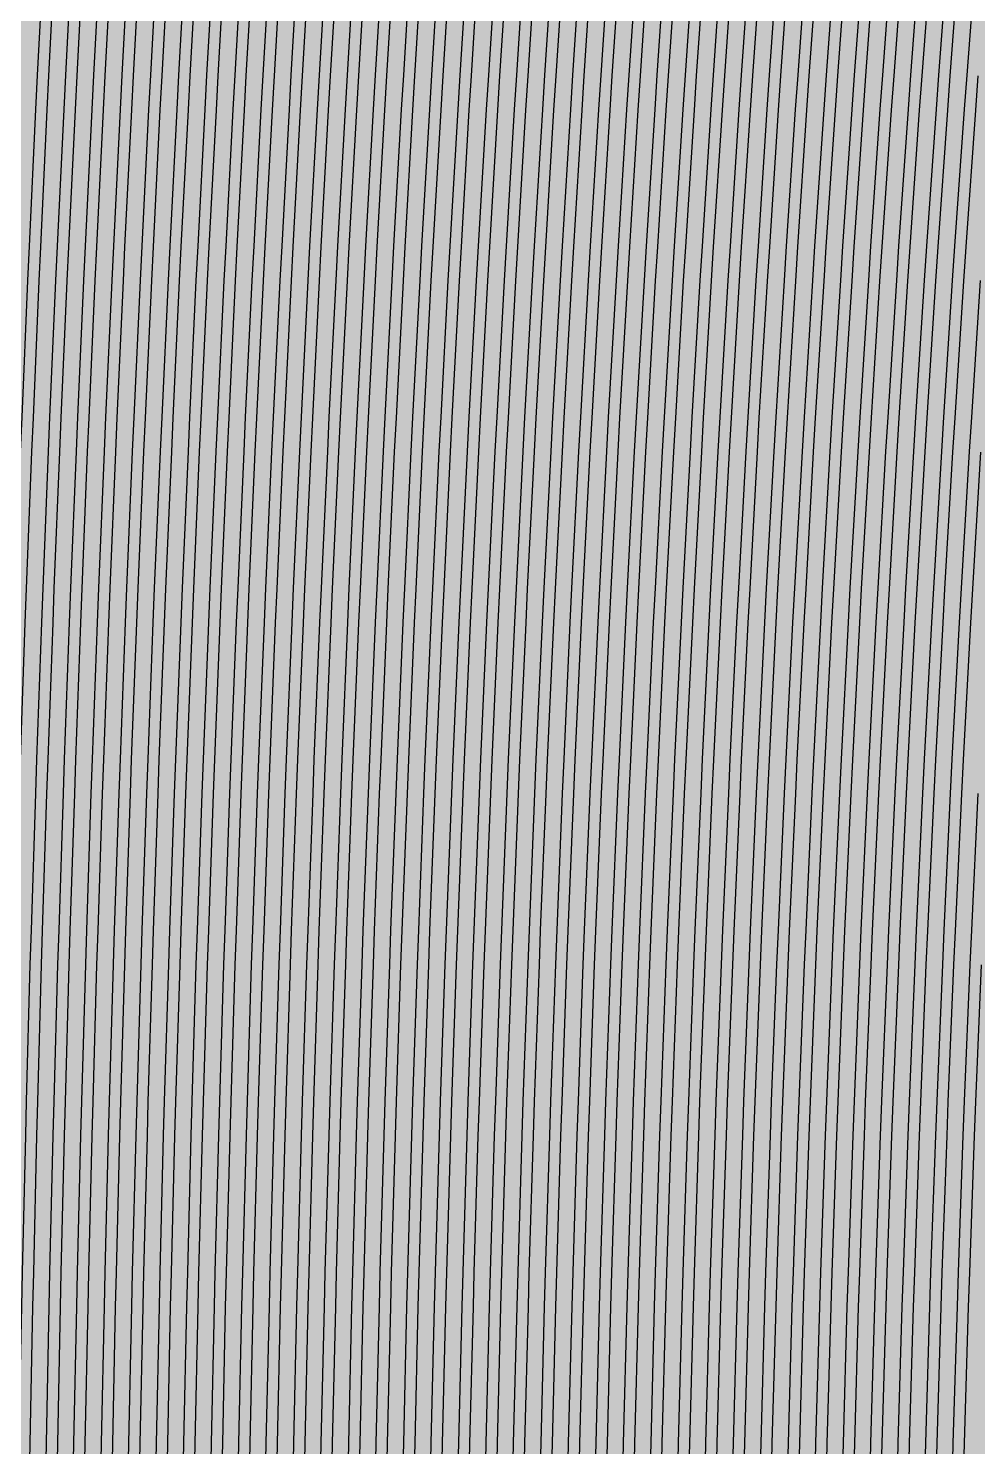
# Model space of a CAD drawing. Header units: metres. Extents: x -7220 to 10980, y -29667 to 1833.
# Drawn here: x 2229.9 to 2403.3, y -17548.6 to -17289.4 of the extents above; entities that cross this region are included whole.
import ezdxf

# ---------------------------------------------------------------- set-up
doc = ezdxf.new("R2010")
doc.units = ezdxf.units.M
doc.layers.add('Metal1', color=4, linetype='CONTINUOUS')
doc.layers.add('Polyimide', color=7, linetype='CONTINUOUS')

msp = doc.modelspace()

# ---------------------------------------------------------------- hatches: boundary and pattern name
at = {"layer": 'Polyimide'}
msp.add_hatch(color=7, dxfattribs=at).paths.add_polyline_path([(4099.45, -13861.55), (4142.64, -14152.77), (4214.18, -14438.35), (4313.36, -14715.55), (4439.24, -14981.69), (4590.59, -15234.21), (4765.97, -15470.68), (4963.68, -15688.82), (5181.82, -15886.53), (5418.29, -16061.91), (5670.81, -16213.26), (5936.95, -16339.14), (6214.15, -16438.32), (6499.73, -16509.85), (6790.95, -16553.05), (7085, -16567.5), (9980.38, -16567.5), (10058.79, -16571.35), (10136.45, -16582.87), (10212.6, -16601.95), (10286.52, -16628.4), (10357.49, -16661.96), (10424.83, -16702.32), (10487.89, -16749.09), (10546.06, -16801.81), (10598.78, -16859.98), (10645.55, -16923.04), (10685.91, -16990.38), (10719.48, -17061.35), (10745.93, -17135.27), (10765, -17211.43), (10776.52, -17289.08), (10780.38, -17367.5), (10780.38, -21957.3), (10741.61, -22012.91), (10705.97, -22070.59), (10673.58, -22130.14), (10644.53, -22191.39), (10618.92, -22254.16), (10596.82, -22318.25), (10578.3, -22383.46), (10563.41, -22449.6), (10552.21, -22516.46), (10544.72, -22583.84), (10540.97, -22651.53), (10540.97, -22719.32), (10544.72, -22787.01), (10552.21, -22854.38), (10563.41, -22921.24), (10578.3, -22987.38), (10596.82, -23052.6), (10618.92, -23116.68), (10644.53, -23179.45), (10673.58, -23240.71), (10705.97, -23300.26), (10741.61, -23357.93), (10780.38, -23413.54), (10780.38, -28667.5), (10776.52, -28745.91), (10765, -28823.57), (10745.93, -28899.73), (10719.48, -28973.65), (10685.91, -29044.62), (10645.55, -29111.96), (10598.78, -29175.01), (10546.06, -29233.19), (10487.89, -29285.91), (10424.83, -29332.68), (10357.49, -29373.04), (10286.52, -29406.6), (10212.6, -29433.05), (10136.45, -29452.13), (10058.79, -29463.65), (9980.38, -29467.5), (-6219.63, -29467.5), (-6298.04, -29463.65), (-6375.7, -29452.13), (-6451.85, -29433.05), (-6525.77, -29406.6), (-6596.74, -29373.04), (-6664.08, -29332.68), (-6727.14, -29285.91), (-6785.31, -29233.19), (-6838.03, -29175.01), (-6884.8, -29111.96), (-6925.16, -29044.62), (-6958.73, -28973.65), (-6985.18, -28899.73), (-7004.25, -28823.57), (-7015.77, -28745.91), (-7019.63, -28667.5), (-7019.63, -23426.32), (-6979.36, -23370.07), (-6942.33, -23311.63), (-6908.66, -23251.2), (-6878.45, -23188.96), (-6851.81, -23125.12), (-6828.81, -23059.88), (-6809.53, -22993.44), (-6794.04, -22926.02), (-6782.37, -22857.83), (-6774.57, -22789.09), (-6770.67, -22720.02), (-6770.67, -22650.84), (-6774.57, -22581.77), (-6782.37, -22513.03), (-6794.04, -22444.84), (-6809.53, -22377.42), (-6828.81, -22310.98), (-6851.81, -22245.74), (-6878.45, -22181.89), (-6908.66, -22119.66), (-6942.33, -22059.22), (-6979.36, -22000.79), (-7019.63, -21944.54), (-7019.63, -17367.5), (-7015.77, -17289.08), (-7004.25, -17211.43), (-6985.18, -17135.27), (-6958.73, -17061.35), (-6925.16, -16990.38), (-6884.8, -16923.04), (-6838.03, -16859.98), (-6785.31, -16801.81), (-6727.14, -16749.09), (-6664.08, -16702.32), (-6596.74, -16661.96), (-6525.77, -16628.4), (-6451.85, -16601.95), (-6375.7, -16582.87), (-6298.04, -16571.35), (-6219.63, -16567.5), (-3314, -16567.5), (-3019.95, -16553.05), (-2728.73, -16509.85), (-2443.15, -16438.32), (-2165.95, -16339.14), (-1899.81, -16213.26), (-1647.29, -16061.91), (-1410.82, -15886.53), (-1192.68, -15688.82), (-994.97, -15470.68), (-819.59, -15234.21), (-668.24, -14981.69), (-542.36, -14715.55), (-443.18, -14438.35), (-371.64, -14152.77), (-328.45, -13861.55), (-314, -13567.5), (-314, -13373.48), (-317.45, -13328.11), (-327.72, -13283.78), (-344.58, -13241.52), (-367.63, -13202.3), (-396.35, -13167.01), (-430.08, -13136.47), (-468.03, -13111.38), (-509.35, -13092.32), (-509.35, -13092.32), (-578.18, -13061.27), (-642.2, -13021.24), (-700.26, -12972.96), (-751.3, -12917.31), (-794.39, -12855.3), (-828.74, -12788.06), (-853.73, -12716.8), (-868.91, -12642.84), (-874, -12567.5), (-868.91, -12492.16), (-853.73, -12418.19), (-828.74, -12346.94), (-794.39, -12279.7), (-751.3, -12217.69), (-700.26, -12162.04), (-642.2, -12113.76), (-578.18, -12073.73), (-509.35, -12042.68), (-509.35, -12042.68), (-468.03, -12023.62), (-430.08, -11998.53), (-396.35, -11967.99), (-367.63, -11932.7), (-344.58, -11893.47), (-327.72, -11851.21), (-317.45, -11806.89), (-314, -11761.52), (-314, -11074.31), (-317.45, -11028.94), (-327.72, -10984.62), (-344.58, -10942.36), (-367.63, -10903.13), (-396.35, -10867.84), (-430.08, -10837.3), (-468.03, -10812.21), (-509.35, -10793.16), (-509.35, -10793.16), (-578.18, -10762.1), (-642.2, -10722.07), (-700.26, -10673.8), (-751.3, -10618.15), (-794.39, -10556.13), (-828.74, -10488.89), (-853.73, -10417.64), (-868.91, -10343.67), (-874, -10268.33), (-868.91, -10192.99), (-853.73, -10119.03), (-828.74, -10047.77), (-794.39, -9980.53), (-751.3, -9918.52), (-700.26, -9862.87), (-642.2, -9814.59), (-578.18, -9774.56), (-509.35, -9743.51), (-509.35, -9743.51), (-468.03, -9724.45), (-430.08, -9699.36), (-396.35, -9668.82), (-367.63, -9633.53), (-344.58, -9594.31), (-327.72, -9552.05), (-317.45, -9507.72), (-314, -9462.35), (-314, -8775.14), (-317.45, -8729.78), (-327.72, -8685.45), (-344.58, -8643.19), (-367.63, -8603.96), (-396.35, -8568.68), (-430.08, -8538.14), (-468.03, -8513.05), (-509.35, -8493.99), (-509.35, -8493.99), (-578.18, -8462.94), (-642.2, -8422.91), (-700.26, -8374.63), (-751.3, -8318.98), (-794.39, -8256.97), (-828.74, -8189.73), (-853.73, -8118.47), (-868.91, -8044.5), (-874, -7969.17), (-868.91, -7893.83), (-853.73, -7819.86), (-828.74, -7748.61), (-794.39, -7681.36), (-751.3, -7619.35), (-700.26, -7563.7), (-642.2, -7515.42), (-578.18, -7475.4), (-509.35, -7444.34), (-509.35, -7444.34), (-468.03, -7425.28), (-430.08, -7400.2), (-396.35, -7369.66), (-367.63, -7334.37), (-344.58, -7295.14), (-327.72, -7252.88), (-317.45, -7208.56), (-314, -7163.19), (-314, -6475.98), (-317.45, -6430.61), (-327.72, -6386.29), (-344.58, -6344.02), (-367.63, -6304.8), (-396.35, -6269.51), (-430.08, -6238.97), (-468.03, -6213.88), (-509.35, -6194.82), (-509.35, -6194.82), (-578.18, -6163.77), (-642.2, -6123.74), (-700.26, -6075.46), (-751.3, -6019.81), (-794.39, -5957.8), (-828.74, -5890.56), (-853.73, -5819.31), (-868.91, -5745.34), (-874, -5670), (-868.91, -5594.66), (-853.73, -5520.69), (-828.74, -5449.44), (-794.39, -5382.2), (-751.3, -5320.19), (-700.26, -5264.54), (-642.2, -5216.26), (-578.18, -5176.23), (-509.35, -5145.18), (-509.35, -5145.18), (-468.03, -5126.12), (-430.08, -5101.03), (-396.35, -5070.49), (-367.63, -5035.2), (-344.58, -4995.98), (-327.72, -4953.71), (-317.45, -4909.39), (-314, -4864.02), (-314, 380), (-314, 1532.5), (-269, 1532.5), (-268.78, 1525.63), (-268.1, 1518.79), (-266.98, 1512.02), (-265.42, 1505.32), (-263.43, 1498.75), (-261.01, 1492.32), (-258.17, 1486.06), (-254.93, 1480), (-251.3, 1474.17), (-247.3, 1468.58), (-242.94, 1463.27), (-238.25, 1458.25), (-233.23, 1453.56), (-227.92, 1449.2), (-222.33, 1445.2), (-216.5, 1441.57), (-210.44, 1438.33), (-204.18, 1435.49), (-197.75, 1433.07), (-191.18, 1431.08), (-184.48, 1429.52), (-177.71, 1428.4), (-170.87, 1427.72), (-164, 1427.5), (-157.13, 1427.72), (-150.29, 1428.4), (-143.52, 1429.52), (-136.82, 1431.08), (-130.25, 1433.07), (-123.82, 1435.49), (-117.56, 1438.33), (-111.5, 1441.57), (-105.67, 1445.2), (-100.08, 1449.2), (-94.77, 1453.56), (-89.75, 1458.25), (-85.06, 1463.27), (-80.7, 1468.58), (-76.7, 1474.17), (-73.07, 1480), (-69.83, 1486.06), (-66.99, 1492.32), (-64.57, 1498.75), (-62.58, 1505.32), (-61.02, 1512.02), (-59.9, 1518.79), (-59.22, 1525.63), (-59, 1532.5), (1786, 1532.5), (3835, 1532.5), (3835.21, 1539.04), (3835.86, 1545.55), (3836.92, 1552.01), (3838.41, 1558.38), (3840.31, 1564.64), (3842.61, 1570.77), (3845.31, 1576.73), (3848.4, 1582.5), (3851.85, 1588.06), (3855.66, 1593.38), (3859.82, 1598.43), (3864.29, 1603.21), (3869.07, 1607.68), (3874.12, 1611.84), (3879.44, 1615.65), (3885, 1619.1), (3890.77, 1622.19), (3896.73, 1624.89), (3902.86, 1627.19), (3909.12, 1629.09), (3915.49, 1630.58), (3921.95, 1631.64), (3928.46, 1632.29), (3935, 1632.5), (3941.54, 1632.29), (3948.05, 1631.64), (3954.51, 1630.58), (3960.88, 1629.09), (3967.14, 1627.19), (3973.27, 1624.89), (3979.23, 1622.19), (3985, 1619.1), (3990.56, 1615.65), (3995.88, 1611.84), (4000.93, 1607.68), (4005.71, 1603.21), (4010.18, 1598.43), (4014.34, 1593.38), (4018.15, 1588.06), (4021.6, 1582.5), (4024.69, 1576.73), (4027.39, 1570.77), (4029.69, 1564.64), (4031.59, 1558.38), (4033.08, 1552.01), (4034.14, 1545.55), (4034.79, 1539.04), (4035, 1532.5), (4085, 1532.5), (4085, 380), (4085, 330), (4085, -4864.02), (4088.45, -4909.39), (4098.72, -4953.71), (4115.58, -4995.98), (4138.63, -5035.2), (4167.35, -5070.49), (4201.08, -5101.03), (4239.03, -5126.12), (4280.35, -5145.18), (4280.35, -5145.18), (4349.18, -5176.23), (4413.2, -5216.26), (4471.26, -5264.54), (4522.3, -5320.19), (4565.39, -5382.2), (4599.74, -5449.44), (4624.73, -5520.69), (4639.91, -5594.66), (4645, -5670), (4639.91, -5745.34), (4624.73, -5819.31), (4599.74, -5890.56), (4565.39, -5957.8), (4522.3, -6019.81), (4471.26, -6075.46), (4413.2, -6123.74), (4349.18, -6163.77), (4280.35, -6194.82), (4239.03, -6213.88), (4201.08, -6238.97), (4167.35, -6269.51), (4138.63, -6304.8), (4115.58, -6344.02), (4098.72, -6386.29), (4088.45, -6430.61), (4085, -6475.98), (4085, -13567.5), (4099.45, -13861.55)])

# ---------------------------------------------------------------- linework, layer by layer
at = {"layer": 'Metal1'}
for points in [[(2223.07, -17554.21), (2223.18, -17547.96), (2223.67, -17522.97), (2223.8, -17516.72), (2224.39, -17491.72), (2224.55, -17485.47), (2225.23, -17460.48), (2225.41, -17454.23), (2226.2, -17429.23), (2226.4, -17422.98), (2227.28, -17397.99), (2227.52, -17391.74), (2228.5, -17366.74), (2228.76, -17360.49), (2229.84, -17335.5), (2230.12, -17329.25), (2231.3, -17304.25), (2231.61, -17298), (2232.89, -17273.01)], [(2228.09, -17554.21), (2228.2, -17547.96), (2228.69, -17522.97), (2228.83, -17516.71), (2229.42, -17491.72), (2229.58, -17485.47), (2230.27, -17460.48), (2230.46, -17454.23), (2231.25, -17429.23), (2231.46, -17422.98), (2232.36, -17397.99), (2232.59, -17391.74), (2233.59, -17366.74), (2233.85, -17360.49), (2234.95, -17335.5), (2235.23, -17329.25), (2236.43, -17304.25), (2236.74, -17298), (2238.04, -17273.01)], [(2233.1, -17554.21), (2233.21, -17547.96), (2233.71, -17522.97), (2233.85, -17516.71), (2234.45, -17491.72), (2234.62, -17485.47), (2235.32, -17460.48), (2235.51, -17454.22), (2236.31, -17429.23), (2236.53, -17422.98), (2237.43, -17397.99), (2237.67, -17391.73), (2238.68, -17366.74), (2238.94, -17360.49), (2240.05, -17335.5), (2240.34, -17329.24), (2241.56, -17304.25), (2241.87, -17298), (2243.19, -17273.01)], [(2238.12, -17554.21), (2238.24, -17547.96), (2238.75, -17522.97), (2238.89, -17516.71), (2239.5, -17491.72), (2239.67, -17485.47), (2240.38, -17460.48), (2240.57, -17454.22), (2241.39, -17429.23), (2241.61, -17422.98), (2242.53, -17397.99), (2242.78, -17391.73), (2243.8, -17366.74), (2244.07, -17360.49), (2245.2, -17335.5), (2245.5, -17329.24), (2246.73, -17304.25), (2247.06, -17298), (2248.4, -17273.01)], [(2243.15, -17554.21), (2243.27, -17547.96), (2243.79, -17522.96), (2243.93, -17516.71), (2244.56, -17491.72), (2244.73, -17485.47), (2245.46, -17460.48), (2245.65, -17454.22), (2246.49, -17429.23), (2246.71, -17422.98), (2247.65, -17397.99), (2247.9, -17391.73), (2248.95, -17366.74), (2249.22, -17360.49), (2250.38, -17335.5), (2250.68, -17329.24), (2251.94, -17304.25), (2252.27, -17298), (2253.64, -17273.01)], [(2248.17, -17554.21), (2248.28, -17547.96), (2248.81, -17522.96), (2248.96, -17516.71), (2249.59, -17491.72), (2249.76, -17485.47), (2250.5, -17460.47), (2250.7, -17454.22), (2251.55, -17429.23), (2251.77, -17422.98), (2252.72, -17397.98), (2252.98, -17391.73), (2254.04, -17366.74), (2254.32, -17360.49), (2255.49, -17335.5), (2255.79, -17329.24), (2257.07, -17304.25), (2257.4, -17298), (2258.79, -17273)], [(2253.18, -17554.21), (2253.3, -17547.96), (2253.84, -17522.96), (2253.98, -17516.71), (2254.62, -17491.72), (2254.8, -17485.47), (2255.55, -17460.47), (2255.75, -17454.22), (2256.6, -17429.23), (2256.83, -17422.98), (2257.8, -17397.98), (2258.05, -17391.73), (2259.13, -17366.74), (2259.41, -17360.49), (2260.59, -17335.49), (2260.9, -17329.24), (2262.2, -17304.25), (2262.53, -17298), (2263.94, -17273)], [(2258.2, -17554.21), (2258.32, -17547.96), (2258.86, -17522.96), (2259.01, -17516.71), (2259.66, -17491.72), (2259.83, -17485.47), (2260.59, -17460.47), (2260.8, -17454.22), (2261.66, -17429.23), (2261.89, -17422.98), (2262.87, -17397.98), (2263.13, -17391.73), (2264.22, -17366.74), (2264.5, -17360.49), (2265.7, -17335.49), (2266.01, -17329.24), (2267.32, -17304.25), (2267.67, -17298), (2269.09, -17273)], [(2263.21, -17554.21), (2263.34, -17547.96), (2263.88, -17522.96), (2264.04, -17516.71), (2264.69, -17491.72), (2264.87, -17485.47), (2265.64, -17460.47), (2265.84, -17454.22), (2266.72, -17429.23), (2266.96, -17422.98), (2267.94, -17397.98), (2268.21, -17391.73), (2269.31, -17366.74), (2269.6, -17360.49), (2270.81, -17335.49), (2271.13, -17329.24), (2272.45, -17304.25), (2272.8, -17297.99), (2274.24, -17273)], [(2268.23, -17554.21), (2268.36, -17547.96), (2268.91, -17522.96), (2269.06, -17516.71), (2269.73, -17491.72), (2269.91, -17485.47), (2270.68, -17460.47), (2270.89, -17454.22), (2271.78, -17429.23), (2272.02, -17422.98), (2273.02, -17397.98), (2273.28, -17391.73), (2274.4, -17366.74), (2274.69, -17360.49), (2275.92, -17335.49), (2276.24, -17329.24), (2277.58, -17304.25), (2277.93, -17297.99), (2279.39, -17273)], [(2273.25, -17554.21), (2273.37, -17547.96), (2273.93, -17522.96), (2274.09, -17516.71), (2274.76, -17491.72), (2274.94, -17485.47), (2275.73, -17460.47), (2275.94, -17454.22), (2276.84, -17429.23), (2277.08, -17422.98), (2278.09, -17397.98), (2278.36, -17391.73), (2279.49, -17366.74), (2279.78, -17360.48), (2281.02, -17335.49), (2281.35, -17329.24), (2282.71, -17304.25), (2283.06, -17297.99), (2284.54, -17273)], [(2278.26, -17554.21), (2278.39, -17547.96), (2278.96, -17522.96), (2279.11, -17516.71), (2279.79, -17491.72), (2279.98, -17485.47), (2280.77, -17460.47), (2280.99, -17454.22), (2281.9, -17429.23), (2282.14, -17422.98), (2283.16, -17397.98), (2283.44, -17391.73), (2284.58, -17366.74), (2284.88, -17360.48), (2286.13, -17335.49), (2286.46, -17329.24), (2287.84, -17304.25), (2288.19, -17297.99), (2289.68, -17273)], [(2283.28, -17554.21), (2283.41, -17547.96), (2283.98, -17522.96), (2284.14, -17516.71), (2284.83, -17491.72), (2285.02, -17485.47), (2285.82, -17460.47), (2286.04, -17454.22), (2286.96, -17429.23), (2287.2, -17422.97), (2288.24, -17397.98), (2288.51, -17391.73), (2289.67, -17366.74), (2289.97, -17360.48), (2291.24, -17335.49), (2291.57, -17329.24), (2292.96, -17304.25), (2293.33, -17297.99), (2294.83, -17273)], [(2288.3, -17554.21), (2288.43, -17547.96), (2289.01, -17522.96), (2289.17, -17516.71), (2289.86, -17491.72), (2290.05, -17485.47), (2290.87, -17460.47), (2291.08, -17454.22), (2292.01, -17429.23), (2292.26, -17422.97), (2293.31, -17397.98), (2293.59, -17391.73), (2294.76, -17366.74), (2295.06, -17360.48), (2296.35, -17335.49), (2296.69, -17329.24), (2298.09, -17304.25), (2298.46, -17297.99), (2299.98, -17273)], [(2293.31, -17554.21), (2293.44, -17547.96), (2294.03, -17522.96), (2294.19, -17516.71), (2294.9, -17491.72), (2295.09, -17485.46), (2295.91, -17460.47), (2296.13, -17454.22), (2297.07, -17429.23), (2297.32, -17422.97), (2298.38, -17397.98), (2298.66, -17391.73), (2299.85, -17366.74), (2300.16, -17360.48), (2301.46, -17335.49), (2301.8, -17329.24), (2303.22, -17304.24), (2303.59, -17297.99), (2305.13, -17273)], [(2298.33, -17554.21), (2298.47, -17547.96), (2299.06, -17522.96), (2299.23, -17516.71), (2299.94, -17491.72), (2300.14, -17485.46), (2300.97, -17460.47), (2301.2, -17454.22), (2302.15, -17429.23), (2302.41, -17422.97), (2303.49, -17397.98), (2303.77, -17391.73), (2304.97, -17366.73), (2305.28, -17360.48), (2306.6, -17335.49), (2306.95, -17329.24), (2308.39, -17304.24), (2308.77, -17297.99), (2310.34, -17273)], [(2303.36, -17554.21), (2303.5, -17547.96), (2304.1, -17522.96), (2304.27, -17516.71), (2305, -17491.72), (2305.2, -17485.46), (2306.05, -17460.47), (2306.28, -17454.22), (2307.25, -17429.23), (2307.51, -17422.97), (2308.6, -17397.98), (2308.89, -17391.73), (2310.11, -17366.73), (2310.44, -17360.48), (2311.78, -17335.49), (2312.13, -17329.23), (2313.6, -17304.24), (2313.99, -17297.99), (2315.58, -17273)], [(2308.38, -17554.21), (2308.51, -17547.96), (2309.13, -17522.96), (2309.3, -17516.71), (2310.03, -17491.72), (2310.23, -17485.46), (2311.09, -17460.47), (2311.32, -17454.22), (2312.31, -17429.22), (2312.57, -17422.97), (2313.68, -17397.98), (2313.97, -17391.73), (2315.2, -17366.73), (2315.53, -17360.48), (2316.89, -17335.49), (2317.24, -17329.23), (2318.73, -17304.24), (2319.12, -17297.99), (2320.73, -17273)], [(2313.39, -17554.21), (2313.53, -17547.95), (2314.15, -17522.96), (2314.32, -17516.71), (2315.07, -17491.72), (2315.27, -17485.46), (2316.14, -17460.47), (2316.37, -17454.22), (2317.37, -17429.22), (2317.63, -17422.97), (2318.75, -17397.98), (2319.05, -17391.73), (2320.29, -17366.73), (2320.62, -17360.48), (2322, -17335.49), (2322.36, -17329.23), (2323.86, -17304.24), (2324.25, -17297.99), (2325.88, -17273)], [(2318.41, -17554.21), (2318.55, -17547.95), (2319.18, -17522.96), (2319.35, -17516.71), (2320.1, -17491.72), (2320.3, -17485.46), (2321.18, -17460.47), (2321.42, -17454.22), (2322.42, -17429.22), (2322.69, -17422.97), (2323.82, -17397.98), (2324.12, -17391.72), (2325.38, -17366.73), (2325.72, -17360.48), (2327.1, -17335.49), (2327.47, -17329.23), (2328.99, -17304.24), (2329.38, -17297.99), (2331.03, -17273)], [(2323.42, -17554.21), (2323.57, -17547.95), (2324.2, -17522.96), (2324.37, -17516.71), (2325.13, -17491.72), (2325.34, -17485.46), (2326.23, -17460.47), (2326.47, -17454.22), (2327.48, -17429.22), (2327.75, -17422.97), (2328.9, -17397.98), (2329.2, -17391.72), (2330.47, -17366.73), (2330.81, -17360.48), (2332.21, -17335.49), (2332.58, -17329.23), (2334.11, -17304.24), (2334.51, -17297.99), (2336.18, -17273)], [(2328.44, -17554.21), (2328.58, -17547.95), (2329.22, -17522.96), (2329.4, -17516.71), (2330.17, -17491.71), (2330.38, -17485.46), (2331.27, -17460.47), (2331.51, -17454.22), (2332.54, -17429.22), (2332.81, -17422.97), (2333.97, -17397.98), (2334.28, -17391.72), (2335.56, -17366.73), (2335.9, -17360.48), (2337.32, -17335.49), (2337.69, -17329.23), (2339.24, -17304.24), (2339.64, -17297.99), (2341.33, -17272.99)], [(2333.46, -17554.21), (2333.6, -17547.95), (2334.25, -17522.96), (2334.43, -17516.71), (2335.2, -17491.71), (2335.41, -17485.46), (2336.32, -17460.47), (2336.56, -17454.22), (2337.6, -17429.22), (2337.88, -17422.97), (2339.04, -17397.98), (2339.35, -17391.72), (2340.65, -17366.73), (2340.99, -17360.48), (2342.43, -17335.49), (2342.8, -17329.23), (2344.37, -17304.24), (2344.78, -17297.98), (2346.48, -17272.99)], [(2338.47, -17554.21), (2338.62, -17547.95), (2339.27, -17522.96), (2339.45, -17516.71), (2340.24, -17491.71), (2340.45, -17485.46), (2341.37, -17460.47), (2341.61, -17454.22), (2342.66, -17429.22), (2342.94, -17422.97), (2344.12, -17397.98), (2344.43, -17391.72), (2345.74, -17366.73), (2346.09, -17360.48), (2347.54, -17335.49), (2347.91, -17329.23), (2349.5, -17304.24), (2349.91, -17297.98), (2351.63, -17272.99)], [(2343.49, -17554.21), (2343.64, -17547.95), (2344.3, -17522.96), (2344.48, -17516.71), (2345.27, -17491.71), (2345.49, -17485.46), (2346.41, -17460.47), (2346.66, -17454.21), (2347.72, -17429.22), (2348, -17422.97), (2349.19, -17397.98), (2349.51, -17391.72), (2350.83, -17366.73), (2351.18, -17360.48), (2352.64, -17335.48), (2353.03, -17329.23), (2354.62, -17304.24), (2355.04, -17297.98), (2356.78, -17272.99)], [(2348.51, -17554.21), (2348.66, -17547.95), (2349.32, -17522.96), (2349.51, -17516.71), (2350.3, -17491.71), (2350.52, -17485.46), (2351.46, -17460.47), (2351.71, -17454.21), (2352.78, -17429.22), (2353.06, -17422.97), (2354.26, -17397.98), (2354.58, -17391.72), (2355.92, -17366.73), (2356.27, -17360.48), (2357.75, -17335.48), (2358.14, -17329.23), (2359.75, -17304.24), (2360.17, -17297.98), (2361.92, -17272.99)], [(2353.52, -17554.21), (2353.67, -17547.95), (2354.35, -17522.96), (2354.53, -17516.71), (2355.34, -17491.71), (2355.56, -17485.46), (2356.5, -17460.47), (2356.75, -17454.21), (2357.83, -17429.22), (2358.12, -17422.97), (2359.34, -17397.98), (2359.66, -17391.72), (2361.01, -17366.73), (2361.37, -17360.47), (2362.86, -17335.48), (2363.25, -17329.23), (2364.88, -17304.24), (2365.3, -17297.98), (2367.07, -17272.99)], [(2358.54, -17554.2), (2358.7, -17547.95), (2359.38, -17522.96), (2359.57, -17516.71), (2360.39, -17491.71), (2360.61, -17485.46), (2361.56, -17460.47), (2361.82, -17454.21), (2362.91, -17429.22), (2363.21, -17422.97), (2364.44, -17397.97), (2364.76, -17391.72), (2366.14, -17366.73), (2366.5, -17360.47), (2368.01, -17335.48), (2368.4, -17329.23), (2370.05, -17304.24), (2370.49, -17297.98), (2372.28, -17272.99)], [(2363.57, -17554.2), (2363.73, -17547.95), (2364.42, -17522.96), (2364.61, -17516.71), (2365.44, -17491.71), (2365.67, -17485.46), (2366.64, -17460.47), (2366.9, -17454.21), (2368.01, -17429.22), (2368.31, -17422.97), (2369.56, -17397.97), (2369.89, -17391.72), (2371.28, -17366.73), (2371.65, -17360.47), (2373.18, -17335.48), (2373.58, -17329.23), (2375.26, -17304.24), (2375.7, -17297.98), (2377.52, -17272.99)], [(2368.59, -17554.2), (2368.74, -17547.95), (2369.44, -17522.96), (2369.64, -17516.71), (2370.48, -17491.71), (2370.7, -17485.46), (2371.68, -17460.47), (2371.95, -17454.21), (2373.07, -17429.22), (2373.37, -17422.97), (2374.63, -17397.97), (2374.96, -17391.72), (2376.37, -17366.73), (2376.74, -17360.47), (2378.29, -17335.48), (2378.7, -17329.23), (2380.39, -17304.24), (2380.83, -17297.98), (2382.67, -17272.99)], [(2373.6, -17554.2), (2373.76, -17547.95), (2374.47, -17522.96), (2374.66, -17516.71), (2375.51, -17491.71), (2375.74, -17485.46), (2376.73, -17460.47), (2376.99, -17454.21), (2378.13, -17429.22), (2378.43, -17422.97), (2379.7, -17397.97), (2380.04, -17391.72), (2381.46, -17366.73), (2381.83, -17360.47), (2383.4, -17335.48), (2383.81, -17329.23), (2385.52, -17304.23), (2385.96, -17297.98), (2387.82, -17272.99)], [(2378.62, -17554.2), (2378.78, -17547.95), (2379.49, -17522.96), (2379.69, -17516.7), (2380.54, -17491.71), (2380.78, -17485.46), (2381.77, -17460.47), (2382.04, -17454.21), (2383.19, -17429.22), (2383.49, -17422.96), (2384.78, -17397.97), (2385.12, -17391.72), (2386.55, -17366.73), (2386.93, -17360.47), (2388.51, -17335.48), (2388.92, -17329.22), (2390.65, -17304.23), (2391.1, -17297.98), (2392.97, -17272.99)], [(2383.64, -17554.2), (2383.8, -17547.95), (2384.52, -17522.96), (2384.71, -17516.7), (2385.58, -17491.71), (2385.81, -17485.46), (2386.82, -17460.47), (2387.09, -17454.21), (2388.24, -17429.22), (2388.55, -17422.96), (2389.85, -17397.97), (2390.19, -17391.72), (2391.64, -17366.73), (2392.02, -17360.47), (2393.61, -17335.48), (2394.03, -17329.22), (2395.77, -17304.23), (2396.23, -17297.98), (2398.12, -17272.99)], [(2388.65, -17554.2), (2388.81, -17547.95), (2389.54, -17522.96), (2389.74, -17516.7), (2390.61, -17491.71), (2390.85, -17485.46), (2391.87, -17460.46), (2392.14, -17454.21), (2393.3, -17429.22), (2393.61, -17422.96), (2394.92, -17397.97), (2395.27, -17391.72), (2396.73, -17366.73), (2397.11, -17360.47), (2398.72, -17335.48), (2399.14, -17329.22), (2400.9, -17304.23), (2401.36, -17297.98), (2403.27, -17272.99)], [(2234.89, -17273.11), (2233.61, -17298.1), (2233.3, -17304.35), (2232.12, -17329.34), (2231.84, -17335.59), (2230.76, -17360.58), (2230.5, -17366.82), (2229.52, -17391.81), (2229.28, -17398.06), (2228.4, -17423.05), (2228.19, -17429.3), (2227.41, -17454.29), (2227.23, -17460.53), (2226.54, -17485.52), (2226.39, -17491.77), (2225.8, -17516.76), (2225.67, -17523.01), (2225.18, -17548), (2225.07, -17554.24)], [(2240.04, -17273.11), (2238.74, -17298.1), (2238.43, -17304.35), (2237.23, -17329.34), (2236.94, -17335.59), (2235.85, -17360.58), (2235.59, -17366.82), (2234.59, -17391.81), (2234.36, -17398.06), (2233.46, -17423.05), (2233.25, -17429.3), (2232.46, -17454.29), (2232.27, -17460.53), (2231.58, -17485.52), (2231.42, -17491.77), (2230.83, -17516.76), (2230.69, -17523.01), (2230.2, -17548), (2230.08, -17554.24)], [(2245.19, -17273.11), (2243.87, -17298.1), (2243.56, -17304.35), (2242.34, -17329.34), (2242.05, -17335.59), (2240.94, -17360.58), (2240.68, -17366.82), (2239.67, -17391.81), (2239.43, -17398.06), (2238.52, -17423.05), (2238.31, -17429.3), (2237.51, -17454.29), (2237.32, -17460.53), (2236.62, -17485.52), (2236.45, -17491.77), (2235.85, -17516.76), (2235.71, -17523.01), (2235.21, -17548), (2235.1, -17554.24)], [(2250.39, -17273.12), (2249.05, -17298.1), (2248.73, -17304.35), (2247.5, -17329.34), (2247.2, -17335.59), (2246.07, -17360.58), (2245.8, -17366.83), (2244.77, -17391.81), (2244.53, -17398.06), (2243.61, -17423.05), (2243.39, -17429.3), (2242.57, -17454.29), (2242.38, -17460.54), (2241.67, -17485.52), (2241.5, -17491.77), (2240.89, -17516.76), (2240.75, -17523.01), (2240.24, -17548), (2240.12, -17554.24)], [(2255.64, -17273.12), (2254.27, -17298.1), (2253.94, -17304.35), (2252.68, -17329.34), (2252.38, -17335.59), (2251.22, -17360.58), (2250.95, -17366.83), (2249.9, -17391.81), (2249.65, -17398.06), (2248.71, -17423.05), (2248.49, -17429.3), (2247.65, -17454.29), (2247.46, -17460.54), (2246.73, -17485.52), (2246.56, -17491.77), (2245.93, -17516.76), (2245.79, -17523.01), (2245.27, -17548), (2245.15, -17554.25)], [(2260.79, -17273.12), (2259.4, -17298.11), (2259.07, -17304.35), (2257.79, -17329.34), (2257.48, -17335.59), (2256.31, -17360.58), (2256.04, -17366.83), (2254.97, -17391.82), (2254.72, -17398.06), (2253.77, -17423.05), (2253.55, -17429.3), (2252.7, -17454.29), (2252.5, -17460.54), (2251.76, -17485.53), (2251.59, -17491.77), (2250.96, -17516.76), (2250.81, -17523.01), (2250.28, -17548), (2250.17, -17554.25)], [(2265.94, -17273.12), (2264.53, -17298.11), (2264.19, -17304.36), (2262.9, -17329.34), (2262.59, -17335.59), (2261.41, -17360.58), (2261.13, -17366.83), (2260.05, -17391.82), (2259.8, -17398.06), (2258.83, -17423.05), (2258.6, -17429.3), (2257.75, -17454.29), (2257.55, -17460.54), (2256.8, -17485.53), (2256.62, -17491.77), (2255.98, -17516.76), (2255.84, -17523.01), (2255.3, -17548), (2255.18, -17554.25)], [(2271.08, -17273.12), (2269.66, -17298.11), (2269.32, -17304.36), (2268.01, -17329.34), (2267.7, -17335.59), (2266.5, -17360.58), (2266.22, -17366.83), (2265.13, -17391.82), (2264.87, -17398.06), (2263.89, -17423.05), (2263.66, -17429.3), (2262.79, -17454.29), (2262.59, -17460.54), (2261.83, -17485.53), (2261.66, -17491.77), (2261.01, -17516.76), (2260.86, -17523.01), (2260.32, -17548), (2260.2, -17554.25)], [(2276.23, -17273.12), (2274.79, -17298.11), (2274.45, -17304.36), (2273.12, -17329.34), (2272.81, -17335.59), (2271.59, -17360.58), (2271.3, -17366.83), (2270.2, -17391.82), (2269.94, -17398.06), (2268.95, -17423.05), (2268.72, -17429.3), (2267.84, -17454.29), (2267.64, -17460.54), (2266.87, -17485.53), (2266.69, -17491.77), (2266.03, -17516.76), (2265.88, -17523.01), (2265.34, -17548), (2265.21, -17554.25)], [(2281.38, -17273.12), (2279.93, -17298.11), (2279.58, -17304.36), (2278.24, -17329.34), (2277.91, -17335.59), (2276.69, -17360.58), (2276.39, -17366.83), (2275.28, -17391.82), (2275.02, -17398.07), (2274.02, -17423.05), (2273.78, -17429.3), (2272.89, -17454.29), (2272.68, -17460.54), (2271.91, -17485.53), (2271.73, -17491.77), (2271.06, -17516.76), (2270.91, -17523.01), (2270.35, -17548), (2270.23, -17554.25)], [(2286.53, -17273.12), (2285.06, -17298.11), (2284.7, -17304.36), (2283.35, -17329.35), (2283.02, -17335.59), (2281.78, -17360.58), (2281.48, -17366.83), (2280.36, -17391.82), (2280.09, -17398.07), (2279.08, -17423.05), (2278.84, -17429.3), (2277.94, -17454.29), (2277.73, -17460.54), (2276.94, -17485.53), (2276.76, -17491.77), (2276.09, -17516.76), (2275.93, -17523.01), (2275.37, -17548), (2275.25, -17554.25)], [(2291.68, -17273.12), (2290.19, -17298.11), (2289.83, -17304.36), (2288.46, -17329.35), (2288.13, -17335.59), (2286.87, -17360.58), (2286.57, -17366.83), (2285.43, -17391.82), (2285.16, -17398.07), (2284.14, -17423.05), (2283.9, -17429.3), (2282.99, -17454.29), (2282.77, -17460.54), (2281.98, -17485.53), (2281.79, -17491.77), (2281.11, -17516.76), (2280.96, -17523.01), (2280.39, -17548), (2280.26, -17554.25)], [(2296.83, -17273.12), (2295.32, -17298.11), (2294.96, -17304.36), (2293.57, -17329.35), (2293.24, -17335.6), (2291.97, -17360.58), (2291.66, -17366.83), (2290.51, -17391.82), (2290.24, -17398.07), (2289.2, -17423.06), (2288.95, -17429.3), (2288.03, -17454.29), (2287.82, -17460.54), (2287.01, -17485.53), (2286.83, -17491.78), (2286.14, -17516.76), (2285.98, -17523.01), (2285.41, -17548), (2285.28, -17554.25)], [(2301.98, -17273.12), (2300.45, -17298.11), (2300.09, -17304.36), (2298.68, -17329.35), (2298.35, -17335.6), (2297.06, -17360.58), (2296.75, -17366.83), (2295.59, -17391.82), (2295.31, -17398.07), (2294.26, -17423.06), (2294.01, -17429.3), (2293.08, -17454.29), (2292.86, -17460.54), (2292.05, -17485.53), (2291.86, -17491.78), (2291.17, -17516.76), (2291.01, -17523.01), (2290.43, -17548), (2290.3, -17554.25)], [(2307.13, -17273.13), (2305.59, -17298.11), (2305.22, -17304.36), (2303.79, -17329.35), (2303.45, -17335.6), (2302.15, -17360.58), (2301.84, -17366.83), (2300.66, -17391.82), (2300.38, -17398.07), (2299.32, -17423.06), (2299.07, -17429.3), (2298.13, -17454.29), (2297.91, -17460.54), (2297.09, -17485.53), (2296.9, -17491.78), (2296.19, -17516.76), (2296.03, -17523.01), (2295.44, -17548), (2295.31, -17554.25)], [(2312.33, -17273.13), (2310.77, -17298.11), (2310.39, -17304.36), (2308.95, -17329.35), (2308.6, -17335.6), (2307.28, -17360.58), (2306.97, -17366.83), (2305.77, -17391.82), (2305.48, -17398.07), (2304.41, -17423.06), (2304.15, -17429.3), (2303.2, -17454.29), (2302.97, -17460.54), (2302.14, -17485.53), (2301.94, -17491.78), (2301.23, -17516.76), (2301.06, -17523.01), (2300.47, -17548), (2300.33, -17554.25)], [(2317.58, -17273.13), (2315.98, -17298.11), (2315.6, -17304.36), (2314.13, -17329.35), (2313.78, -17335.6), (2312.43, -17360.59), (2312.11, -17366.83), (2310.89, -17391.82), (2310.6, -17398.07), (2309.51, -17423.06), (2309.25, -17429.31), (2308.27, -17454.29), (2308.05, -17460.54), (2307.2, -17485.53), (2307, -17491.78), (2306.27, -17516.77), (2306.1, -17523.01), (2305.5, -17548), (2305.36, -17554.25)], [(2322.73, -17273.13), (2321.11, -17298.11), (2320.73, -17304.36), (2319.24, -17329.35), (2318.88, -17335.6), (2317.53, -17360.59), (2317.2, -17366.83), (2315.97, -17391.82), (2315.68, -17398.07), (2314.57, -17423.06), (2314.31, -17429.31), (2313.32, -17454.29), (2313.09, -17460.54), (2312.23, -17485.53), (2312.03, -17491.78), (2311.3, -17516.77), (2311.13, -17523.01), (2310.51, -17548), (2310.38, -17554.25)], [(2327.87, -17273.13), (2326.25, -17298.11), (2325.85, -17304.36), (2324.35, -17329.35), (2323.99, -17335.6), (2322.62, -17360.59), (2322.29, -17366.84), (2321.04, -17391.82), (2320.75, -17398.07), (2319.63, -17423.06), (2319.36, -17429.31), (2318.37, -17454.29), (2318.14, -17460.54), (2317.27, -17485.53), (2317.07, -17491.78), (2316.32, -17516.77), (2316.15, -17523.01), (2315.53, -17548), (2315.39, -17554.25)], [(2333.02, -17273.13), (2331.38, -17298.12), (2330.98, -17304.37), (2329.46, -17329.35), (2329.1, -17335.6), (2327.71, -17360.59), (2327.38, -17366.84), (2326.12, -17391.82), (2325.82, -17398.07), (2324.69, -17423.06), (2324.42, -17429.31), (2323.42, -17454.29), (2323.18, -17460.54), (2322.3, -17485.53), (2322.1, -17491.78), (2321.35, -17516.77), (2321.18, -17523.01), (2320.55, -17548), (2320.41, -17554.25)], [(2338.17, -17273.13), (2336.51, -17298.12), (2336.11, -17304.37), (2334.58, -17329.35), (2334.21, -17335.6), (2332.81, -17360.59), (2332.47, -17366.84), (2331.2, -17391.82), (2330.9, -17398.07), (2329.75, -17423.06), (2329.48, -17429.31), (2328.47, -17454.3), (2328.23, -17460.54), (2327.34, -17485.53), (2327.13, -17491.78), (2326.37, -17516.77), (2326.2, -17523.01), (2325.57, -17548), (2325.42, -17554.25)], [(2343.32, -17273.13), (2341.64, -17298.12), (2341.24, -17304.37), (2339.69, -17329.35), (2339.32, -17335.6), (2337.9, -17360.59), (2337.56, -17366.84), (2336.27, -17391.82), (2335.97, -17398.07), (2334.81, -17423.06), (2334.54, -17429.31), (2333.51, -17454.3), (2333.27, -17460.54), (2332.38, -17485.53), (2332.17, -17491.78), (2331.4, -17516.77), (2331.22, -17523.01), (2330.58, -17548), (2330.44, -17554.25)], [(2348.47, -17273.13), (2346.77, -17298.12), (2346.36, -17304.37), (2344.8, -17329.35), (2344.42, -17335.6), (2342.99, -17360.59), (2342.65, -17366.84), (2341.35, -17391.82), (2341.04, -17398.07), (2339.87, -17423.06), (2339.6, -17429.31), (2338.56, -17454.3), (2338.32, -17460.54), (2337.41, -17485.53), (2337.2, -17491.78), (2336.43, -17516.77), (2336.25, -17523.01), (2335.6, -17548), (2335.46, -17554.25)], [(2353.62, -17273.13), (2351.9, -17298.12), (2351.49, -17304.37), (2349.91, -17329.35), (2349.53, -17335.6), (2348.08, -17360.59), (2347.74, -17366.84), (2346.43, -17391.83), (2346.12, -17398.07), (2344.94, -17423.06), (2344.66, -17429.31), (2343.61, -17454.3), (2343.36, -17460.54), (2342.45, -17485.53), (2342.24, -17491.78), (2341.45, -17516.77), (2341.27, -17523.01), (2340.62, -17548), (2340.47, -17554.25)], [(2358.77, -17273.13), (2357.04, -17298.12), (2356.62, -17304.37), (2355.02, -17329.35), (2354.64, -17335.6), (2353.18, -17360.59), (2352.83, -17366.84), (2351.5, -17391.83), (2351.19, -17398.07), (2350, -17423.06), (2349.72, -17429.31), (2348.66, -17454.3), (2348.41, -17460.54), (2347.48, -17485.53), (2347.27, -17491.78), (2346.48, -17516.77), (2346.3, -17523.02), (2345.64, -17548), (2345.49, -17554.25)], [(2363.92, -17273.13), (2362.17, -17298.12), (2361.75, -17304.37), (2360.13, -17329.36), (2359.75, -17335.6), (2358.27, -17360.59), (2357.92, -17366.84), (2356.58, -17391.83), (2356.26, -17398.07), (2355.06, -17423.06), (2354.77, -17429.31), (2353.7, -17454.3), (2353.45, -17460.55), (2352.52, -17485.53), (2352.3, -17491.78), (2351.5, -17516.77), (2351.32, -17523.02), (2350.65, -17548), (2350.51, -17554.25)], [(2369.07, -17273.14), (2367.3, -17298.12), (2366.87, -17304.37), (2365.25, -17329.36), (2364.86, -17335.61), (2363.36, -17360.59), (2363.01, -17366.84), (2361.66, -17391.83), (2361.33, -17398.08), (2360.12, -17423.06), (2359.83, -17429.31), (2358.75, -17454.3), (2358.5, -17460.55), (2357.56, -17485.53), (2357.34, -17491.78), (2356.53, -17516.77), (2356.35, -17523.02), (2355.67, -17548), (2355.52, -17554.25)], [(2374.27, -17273.14), (2372.48, -17298.12), (2372.05, -17304.37), (2370.4, -17329.36), (2370, -17335.61), (2368.49, -17360.59), (2368.13, -17366.84), (2366.76, -17391.83), (2366.44, -17398.08), (2365.2, -17423.06), (2364.91, -17429.31), (2363.82, -17454.3), (2363.56, -17460.55), (2362.61, -17485.53), (2362.38, -17491.78), (2361.57, -17516.77), (2361.38, -17523.02), (2360.7, -17548), (2360.54, -17554.25)], [(2379.52, -17273.14), (2377.7, -17298.12), (2377.26, -17304.37), (2375.58, -17329.36), (2375.18, -17335.61), (2373.64, -17360.59), (2373.28, -17366.84), (2371.89, -17391.83), (2371.55, -17398.08), (2370.3, -17423.06), (2370.01, -17429.31), (2368.9, -17454.3), (2368.64, -17460.55), (2367.67, -17485.53), (2367.44, -17491.78), (2366.61, -17516.77), (2366.42, -17523.02), (2365.73, -17548), (2365.57, -17554.25)], [(2384.67, -17273.14), (2382.83, -17298.12), (2382.39, -17304.37), (2380.69, -17329.36), (2380.29, -17335.61), (2378.74, -17360.59), (2378.37, -17366.84), (2376.96, -17391.83), (2376.63, -17398.08), (2375.36, -17423.06), (2375.07, -17429.31), (2373.94, -17454.3), (2373.68, -17460.55), (2372.7, -17485.53), (2372.47, -17491.78), (2371.63, -17516.77), (2371.44, -17523.02), (2370.74, -17548.01), (2370.59, -17554.25)], [(2389.81, -17273.14), (2387.96, -17298.12), (2387.51, -17304.37), (2385.8, -17329.36), (2385.39, -17335.61), (2383.83, -17360.59), (2383.46, -17366.84), (2382.04, -17391.83), (2381.7, -17398.08), (2380.43, -17423.06), (2380.12, -17429.31), (2378.99, -17454.3), (2378.73, -17460.55), (2377.74, -17485.53), (2377.51, -17491.78), (2376.66, -17516.77), (2376.47, -17523.02), (2375.76, -17548.01), (2375.6, -17554.25)], [(2394.96, -17273.14), (2393.09, -17298.12), (2392.64, -17304.37), (2390.92, -17329.36), (2390.5, -17335.61), (2388.92, -17360.59), (2388.55, -17366.84), (2387.11, -17391.83), (2386.77, -17398.08), (2385.49, -17423.06), (2385.18, -17429.31), (2384.04, -17454.3), (2383.77, -17460.55), (2382.77, -17485.54), (2382.54, -17491.78), (2381.69, -17516.77), (2381.49, -17523.02), (2380.78, -17548.01), (2380.62, -17554.25)], [(2400.11, -17273.14), (2398.22, -17298.13), (2397.77, -17304.38), (2396.03, -17329.36), (2395.61, -17335.61), (2394.02, -17360.6), (2393.64, -17366.84), (2392.19, -17391.83), (2391.85, -17398.08), (2390.55, -17423.07), (2390.24, -17429.31), (2389.09, -17454.3), (2388.82, -17460.55), (2387.81, -17485.54), (2387.58, -17491.78), (2386.71, -17516.77), (2386.51, -17523.02), (2385.8, -17548.01), (2385.63, -17554.25)], [(2403.35, -17298.13), (2402.9, -17304.38), (2401.14, -17329.36), (2400.72, -17335.61), (2399.11, -17360.6), (2398.73, -17366.85), (2397.27, -17391.83), (2396.92, -17398.08), (2395.61, -17423.07), (2395.3, -17429.31), (2394.14, -17454.3), (2393.86, -17460.55), (2392.85, -17485.54), (2392.61, -17491.78), (2391.74, -17516.77), (2391.54, -17523.02), (2390.81, -17548.01), (2390.65, -17554.25)], [(2393.67, -17554.2), (2393.83, -17547.95), (2394.56, -17522.96), (2394.77, -17516.7), (2395.65, -17491.71), (2395.88, -17485.46), (2396.91, -17460.46), (2397.19, -17454.21), (2398.36, -17429.22), (2398.67, -17422.96), (2400, -17397.97), (2400.35, -17391.72), (2401.82, -17366.73), (2402.21, -17360.47), (2403.83, -17335.48)], [(2403.82, -17366.85), (2402.34, -17391.83), (2401.99, -17398.08), (2400.67, -17423.07), (2400.36, -17429.31), (2399.18, -17454.3), (2398.91, -17460.55), (2397.88, -17485.54), (2397.64, -17491.78), (2396.76, -17516.77), (2396.56, -17523.02), (2395.83, -17548.01), (2395.67, -17554.25), (2395.08, -17579.24), (2394.95, -17585.49), (2394.51, -17610.48), (2394.42, -17616.72), (2394.13, -17641.71), (2394.08, -17647.96), (2393.93, -17672.95), (2393.91, -17679.19), (2393.88, -17704.18), (2393.88, -18191.69)], [(2396.88, -18191.69), (2396.88, -17704.18), (2396.91, -17679.19), (2396.93, -17672.94), (2397.08, -17647.94), (2397.13, -17641.69), (2397.43, -17616.7), (2397.52, -17610.44), (2397.96, -17585.45), (2398.09, -17579.2), (2398.68, -17554.2), (2398.85, -17547.95), (2399.59, -17522.96), (2399.79, -17516.7), (2400.68, -17491.71), (2400.92, -17485.46), (2401.96, -17460.46), (2402.23, -17454.21), (2403.42, -17429.22)], [(2403.95, -17460.55), (2402.92, -17485.54), (2402.68, -17491.78), (2401.79, -17516.77), (2401.59, -17523.02), (2400.85, -17548.01), (2400.68, -17554.25), (2400.09, -17579.24), (2399.96, -17585.49), (2399.52, -17610.48), (2399.43, -17616.72), (2399.13, -17641.71), (2399.08, -17647.96), (2398.93, -17672.95), (2398.91, -17679.19), (2398.88, -17704.18), (2398.88, -18191.69)]]:
    msp.add_lwpolyline(points, dxfattribs=at)

doc.saveas('drawing.dxf')
